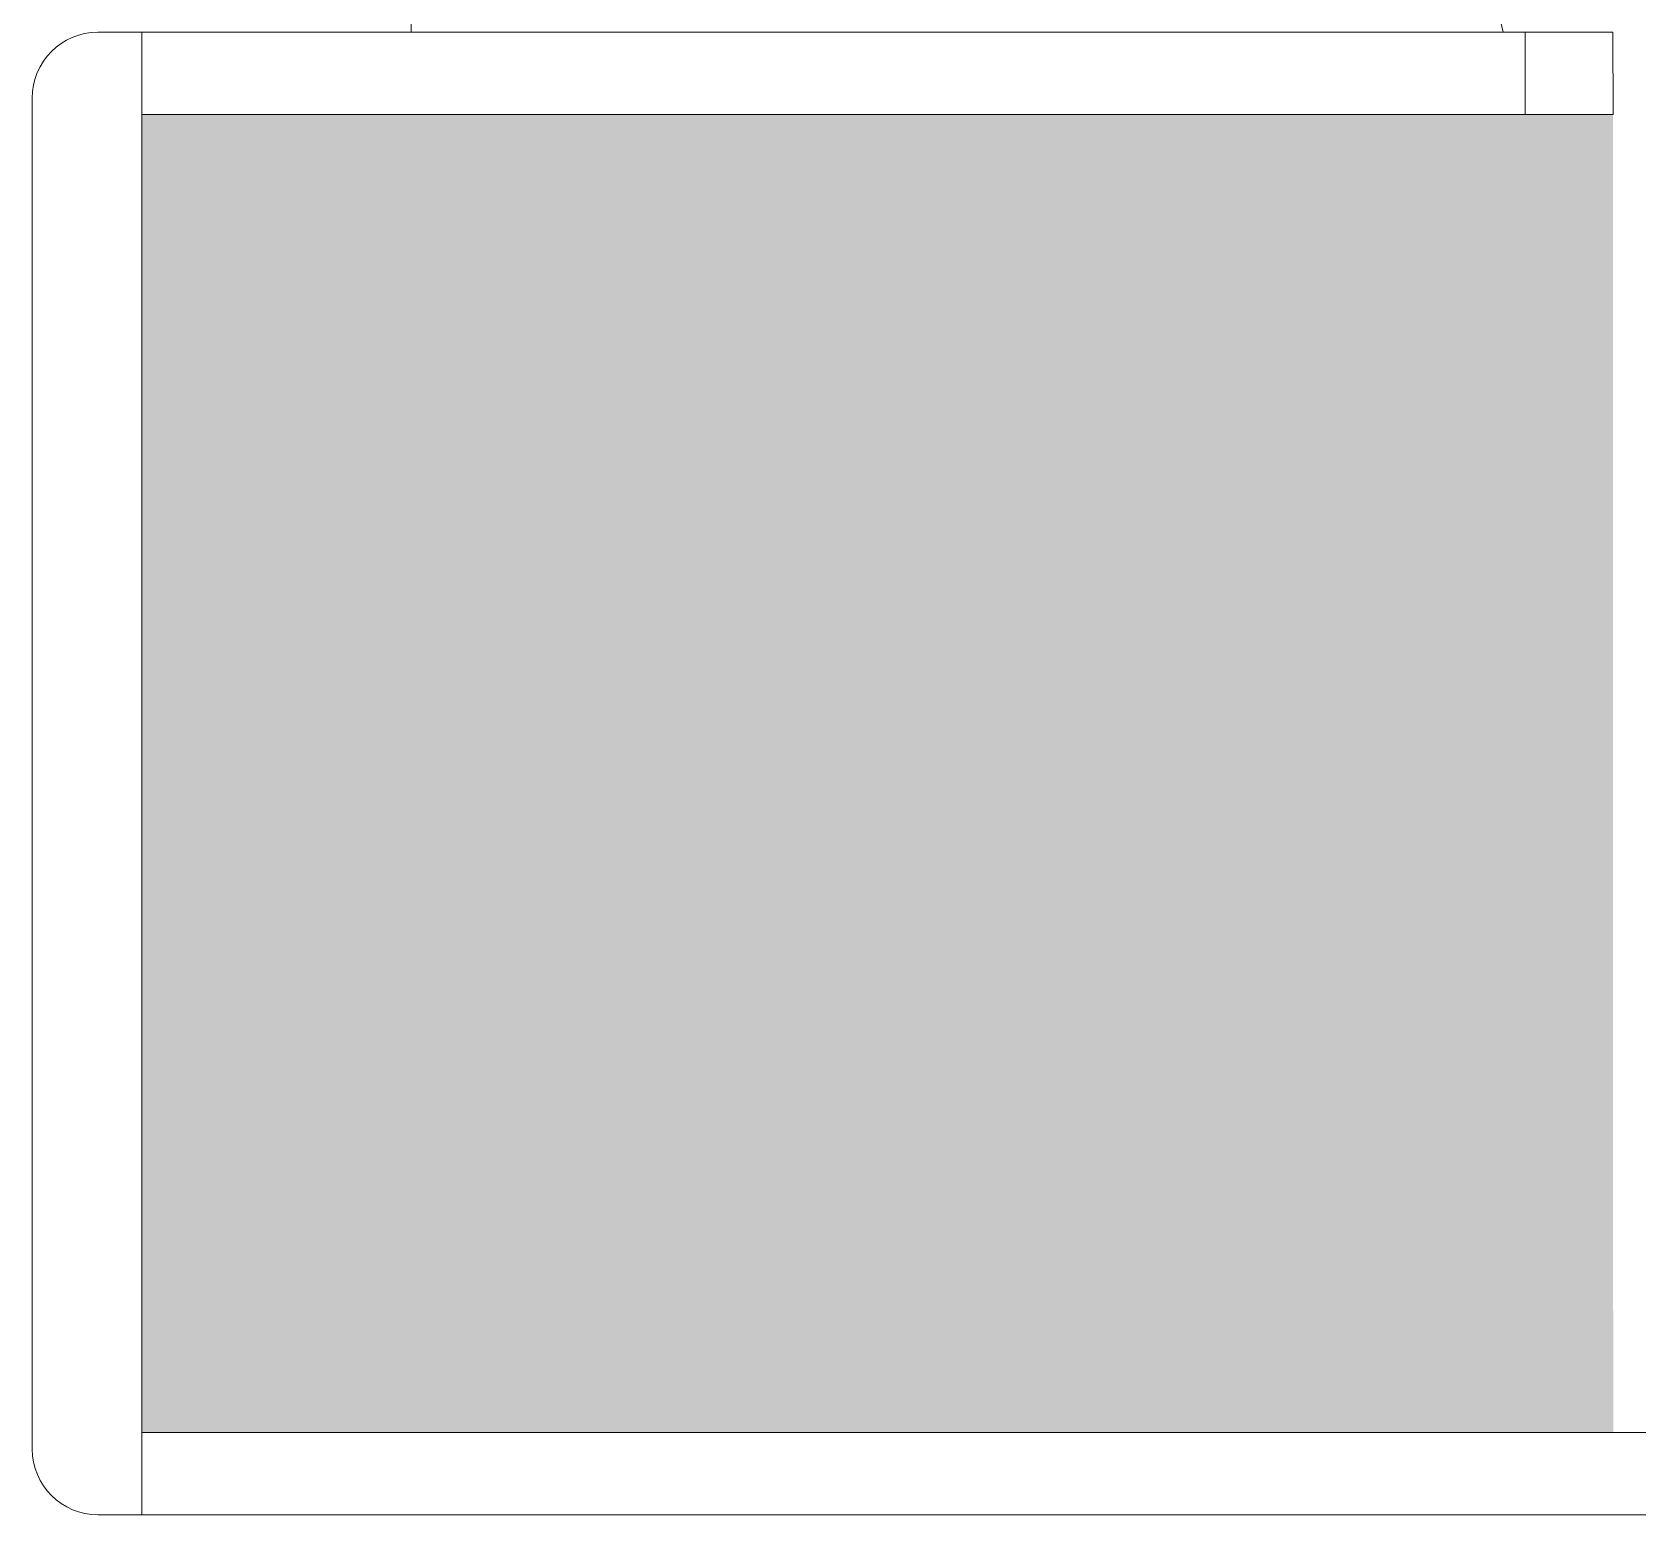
# Model space of a CAD drawing. Header units: centimetres. Extents: x 382474 to 805140, y 51501 to 135682.
# Drawn here: x 389374.7 to 389440.3, y 64830.4 to 64890.9 of the extents above; entities that cross this region are included whole.
import ezdxf

# ---------------------------------------------------------------- set-up
doc = ezdxf.new("R2010")
doc.units = ezdxf.units.CM
doc.layers.add('AR-FURNITURE', color=251, linetype='Continuous')

msp = doc.modelspace()

# ---------------------------------------------------------------- hatches: boundary and pattern name
at = {"layer": 'AR-FURNITURE', "lineweight": 15, "true_color": 0xafd9aa}
h = msp.add_hatch(color=9, dxfattribs=at)
h.dxf.hatch_style = 1
h.set_gradient(color1=(87, 87, 87), color2=(173, 173, 173), tint=1)
h.paths.add_polyline_path([(389439.261, 64833.76), (389439.254, 64887.535), (389379.202, 64887.529), (389379.209, 64833.753)])
h = msp.add_hatch(color=9, dxfattribs=at)
h.dxf.hatch_style = 1
h.set_gradient(color1=(87, 87, 87), color2=(173, 173, 173), tint=1)
h.paths.add_polyline_path([(389439.261, 64833.76), (389439.254, 64887.535), (389379.202, 64887.529), (389379.209, 64833.753)])
h = msp.add_hatch(color=9, dxfattribs=at)
h.dxf.hatch_style = 1
h.set_gradient(color1=(87, 87, 87), color2=(173, 173, 173), tint=1)
h.paths.add_polyline_path([(389439.261, 64833.76), (389439.254, 64887.535), (389379.202, 64887.529), (389379.209, 64833.753)])
h = msp.add_hatch(color=9, dxfattribs=at)
h.dxf.hatch_style = 1
h.set_gradient(color1=(87, 87, 87), color2=(173, 173, 173), tint=1)
h.paths.add_polyline_path([(389439.261, 64833.76), (389439.254, 64887.535), (389379.202, 64887.529), (389379.209, 64833.753)])
h = msp.add_hatch(color=9, dxfattribs=at)
h.dxf.hatch_style = 1
h.set_gradient(color1=(87, 87, 87), color2=(173, 173, 173), tint=1)
h.paths.add_polyline_path([(389439.261, 64833.76), (389439.254, 64887.535), (389379.202, 64887.529), (389379.209, 64833.753)])
h = msp.add_hatch(color=9, dxfattribs=at)
h.dxf.hatch_style = 1
h.set_gradient(color1=(87, 87, 87), color2=(173, 173, 173), tint=1)
h.paths.add_polyline_path([(389439.261, 64833.76), (389439.254, 64887.535), (389379.202, 64887.529), (389379.209, 64833.753)])
h = msp.add_hatch(color=9, dxfattribs=at)
h.dxf.hatch_style = 1
h.set_gradient(color1=(87, 87, 87), color2=(173, 173, 173), tint=1)
h.paths.add_polyline_path([(389439.261, 64833.76), (389439.254, 64887.535), (389379.202, 64887.529), (389379.209, 64833.753)])
h = msp.add_hatch(color=9, dxfattribs=at)
h.dxf.hatch_style = 1
h.set_gradient(color1=(87, 87, 87), color2=(173, 173, 173), tint=1)
h.paths.add_polyline_path([(389439.261, 64833.76), (389439.254, 64887.535), (389379.202, 64887.529), (389379.209, 64833.753)])
h = msp.add_hatch(color=9, dxfattribs=at)
h.dxf.hatch_style = 1
h.set_gradient(color1=(87, 87, 87), color2=(173, 173, 173), tint=1)
h.paths.add_polyline_path([(389439.261, 64833.76), (389439.254, 64887.535), (389379.202, 64887.529), (389379.209, 64833.753)])
h = msp.add_hatch(color=9, dxfattribs=at)
h.dxf.hatch_style = 1
h.set_gradient(color1=(87, 87, 87), color2=(173, 173, 173), tint=1)
h.paths.add_polyline_path([(389439.261, 64833.76), (389439.254, 64887.535), (389379.202, 64887.529), (389379.209, 64833.753)])
h = msp.add_hatch(color=9, dxfattribs=at)
h.dxf.hatch_style = 1
h.set_gradient(color1=(87, 87, 87), color2=(173, 173, 173), tint=1)
h.paths.add_polyline_path([(389439.261, 64833.76), (389439.254, 64887.535), (389379.202, 64887.529), (389379.209, 64833.753)])
h = msp.add_hatch(color=9, dxfattribs=at)
h.dxf.hatch_style = 1
h.set_gradient(color1=(87, 87, 87), color2=(173, 173, 173), tint=1)
h.paths.add_polyline_path([(389439.261, 64833.76), (389439.254, 64887.535), (389379.202, 64887.529), (389379.209, 64833.753)])

# ---------------------------------------------------------------- linework, layer by layer
at = {"layer": 'AR-FURNITURE', "color": 9, "lineweight": 15, "true_color": 0xafd9aa}
for p, q in [((389420.482, 64950.383), (389434.776, 64890.893)), ((389420.482, 64950.383), (389434.776, 64890.893)), ((389420.482, 64950.383), (389434.776, 64890.893)), ((389420.482, 64950.383), (389434.776, 64890.893)), ((389420.482, 64950.383), (389434.776, 64890.893)), ((389420.482, 64950.383), (389434.776, 64890.893)), ((389420.482, 64950.383), (389434.776, 64890.893)), ((389420.482, 64950.383), (389434.776, 64890.893)), ((389420.482, 64950.383), (389434.776, 64890.893)), ((389420.482, 64950.383), (389434.776, 64890.893)), ((389420.482, 64950.383), (389434.776, 64890.893)), ((389420.482, 64950.383), (389434.776, 64890.893)), ((389390.194, 64948.588), (389390.201, 64890.887)), ((389390.194, 64948.588), (389390.201, 64890.887)), ((389390.194, 64948.588), (389390.201, 64890.887)), ((389390.194, 64948.588), (389390.201, 64890.887)), ((389390.194, 64948.588), (389390.201, 64890.887)), ((389390.194, 64948.588), (389390.201, 64890.887)), ((389390.194, 64948.588), (389390.201, 64890.887)), ((389390.194, 64948.588), (389390.201, 64890.887)), ((389390.194, 64948.588), (389390.201, 64890.887)), ((389390.194, 64948.588), (389390.201, 64890.887)), ((389390.194, 64948.588), (389390.201, 64890.887)), ((389390.194, 64948.588), (389390.201, 64890.887)), ((389377.41, 64890.887), (389439.253, 64890.893)), ((389377.41, 64890.887), (389439.253, 64890.893)), ((389377.41, 64890.887), (389439.253, 64890.893)), ((389377.41, 64890.887), (389439.253, 64890.893)), ((389377.41, 64890.887), (389439.253, 64890.893)), ((389377.41, 64890.887), (389439.253, 64890.893)), ((389377.41, 64890.887), (389439.253, 64890.893)), ((389377.41, 64890.887), (389439.253, 64890.893)), ((389377.41, 64890.887), (389439.253, 64890.893)), ((389377.41, 64890.887), (389439.253, 64890.893)), ((389377.41, 64890.887), (389439.253, 64890.893)), ((389377.41, 64890.887), (389439.253, 64890.893)), ((389379.201, 64890.887), (389379.209, 64830.395)), ((389379.202, 64887.529), (389379.201, 64890.887)), ((389379.201, 64890.887), (389379.209, 64830.395)), ((389379.202, 64887.529), (389379.201, 64890.887)), ((389379.201, 64890.887), (389379.209, 64830.395)), ((389379.202, 64887.529), (389379.201, 64890.887)), ((389379.201, 64890.887), (389379.209, 64830.395)), ((389379.202, 64887.529), (389379.201, 64890.887)), ((389379.201, 64890.887), (389379.209, 64830.395)), ((389379.202, 64887.529), (389379.201, 64890.887)), ((389379.201, 64890.887), (389379.209, 64830.395)), ((389379.202, 64887.529), (389379.201, 64890.887)), ((389379.201, 64890.887), (389379.209, 64830.395)), ((389379.202, 64887.529), (389379.201, 64890.887)), ((389379.201, 64890.887), (389379.209, 64830.395)), ((389379.202, 64887.529), (389379.201, 64890.887)), ((389379.201, 64890.887), (389379.209, 64830.395)), ((389379.202, 64887.529), (389379.201, 64890.887)), ((389379.201, 64890.887), (389379.209, 64830.395)), ((389379.202, 64887.529), (389379.201, 64890.887)), ((389379.201, 64890.887), (389379.209, 64830.395)), ((389379.202, 64887.529), (389379.201, 64890.887)), ((389379.201, 64890.887), (389379.209, 64830.395)), ((389379.202, 64887.529), (389379.201, 64890.887)), ((389439.253, 64890.893), (389435.671, 64890.893)), ((389435.671, 64890.893), (389435.672, 64887.535)), ((389439.253, 64890.893), (389435.671, 64890.893)), ((389435.671, 64890.893), (389435.672, 64887.535)), ((389439.253, 64890.893), (389435.671, 64890.893)), ((389435.671, 64890.893), (389435.672, 64887.535)), ((389439.253, 64890.893), (389435.671, 64890.893)), ((389435.671, 64890.893), (389435.672, 64887.535)), ((389439.253, 64890.893), (389435.671, 64890.893)), ((389435.671, 64890.893), (389435.672, 64887.535)), ((389439.253, 64890.893), (389435.671, 64890.893)), ((389435.671, 64890.893), (389435.672, 64887.535)), ((389439.253, 64890.893), (389435.671, 64890.893)), ((389435.671, 64890.893), (389435.672, 64887.535)), ((389439.253, 64890.893), (389435.671, 64890.893)), ((389435.671, 64890.893), (389435.672, 64887.535)), ((389439.253, 64890.893), (389435.671, 64890.893)), ((389435.671, 64890.893), (389435.672, 64887.535)), ((389439.253, 64890.893), (389435.671, 64890.893)), ((389435.671, 64890.893), (389435.672, 64887.535)), ((389439.253, 64890.893), (389435.671, 64890.893)), ((389435.671, 64890.893), (389435.672, 64887.535)), ((389439.253, 64890.893), (389435.671, 64890.893)), ((389435.671, 64890.893), (389435.672, 64887.535)), ((389439.253, 64890.893), (389439.254, 64887.535)), ((389439.254, 64887.535), (389439.253, 64890.893)), ((389439.253, 64890.893), (389439.254, 64887.535)), ((389439.254, 64887.535), (389439.253, 64890.893)), ((389439.253, 64890.893), (389439.254, 64887.535)), ((389439.254, 64887.535), (389439.253, 64890.893)), ((389439.253, 64890.893), (389439.254, 64887.535)), ((389439.254, 64887.535), (389439.253, 64890.893)), ((389439.253, 64890.893), (389439.254, 64887.535)), ((389439.254, 64887.535), (389439.253, 64890.893)), ((389439.253, 64890.893), (389439.254, 64887.535)), ((389439.254, 64887.535), (389439.253, 64890.893)), ((389439.253, 64890.893), (389439.254, 64887.535)), ((389439.254, 64887.535), (389439.253, 64890.893)), ((389439.253, 64890.893), (389439.254, 64887.535)), ((389439.254, 64887.535), (389439.253, 64890.893)), ((389439.253, 64890.893), (389439.254, 64887.535)), ((389439.254, 64887.535), (389439.253, 64890.893)), ((389439.253, 64890.893), (389439.254, 64887.535)), ((389439.254, 64887.535), (389439.253, 64890.893)), ((389439.253, 64890.893), (389439.254, 64887.535)), ((389439.254, 64887.535), (389439.253, 64890.893)), ((389439.253, 64890.893), (389439.254, 64887.535)), ((389439.254, 64887.535), (389439.253, 64890.893)), ((389374.724, 64888.2), (389374.731, 64833.081)), ((389374.724, 64888.2), (389374.731, 64833.081)), ((389374.724, 64888.2), (389374.731, 64833.081)), ((389374.724, 64888.2), (389374.731, 64833.081)), ((389374.724, 64888.2), (389374.731, 64833.081)), ((389374.724, 64888.2), (389374.731, 64833.081)), ((389374.724, 64888.2), (389374.731, 64833.081)), ((389374.724, 64888.2), (389374.731, 64833.081)), ((389374.724, 64888.2), (389374.731, 64833.081)), ((389374.724, 64888.2), (389374.731, 64833.081)), ((389374.724, 64888.2), (389374.731, 64833.081)), ((389374.724, 64888.2), (389374.731, 64833.081)), ((389379.202, 64887.529), (389439.254, 64887.535)), ((389439.254, 64887.535), (389379.202, 64887.529)), ((389379.202, 64887.529), (389439.254, 64887.535)), ((389439.254, 64887.535), (389379.202, 64887.529)), ((389379.202, 64887.529), (389439.254, 64887.535)), ((389439.254, 64887.535), (389379.202, 64887.529)), ((389379.202, 64887.529), (389439.254, 64887.535)), ((389439.254, 64887.535), (389379.202, 64887.529)), ((389379.202, 64887.529), (389439.254, 64887.535)), ((389439.254, 64887.535), (389379.202, 64887.529)), ((389379.202, 64887.529), (389439.254, 64887.535)), ((389439.254, 64887.535), (389379.202, 64887.529)), ((389379.202, 64887.529), (389439.254, 64887.535)), ((389439.254, 64887.535), (389379.202, 64887.529)), ((389379.202, 64887.529), (389439.254, 64887.535)), ((389439.254, 64887.535), (389379.202, 64887.529)), ((389379.202, 64887.529), (389439.254, 64887.535)), ((389439.254, 64887.535), (389379.202, 64887.529)), ((389379.202, 64887.529), (389439.254, 64887.535)), ((389439.254, 64887.535), (389379.202, 64887.529)), ((389379.202, 64887.529), (389439.254, 64887.535)), ((389439.254, 64887.535), (389379.202, 64887.529)), ((389379.202, 64887.529), (389439.254, 64887.535)), ((389439.254, 64887.535), (389379.202, 64887.529)), ((389435.672, 64887.535), (389439.254, 64887.535)), ((389435.672, 64887.535), (389439.254, 64887.535)), ((389435.672, 64887.535), (389439.254, 64887.535)), ((389435.672, 64887.535), (389439.254, 64887.535)), ((389435.672, 64887.535), (389439.254, 64887.535)), ((389435.672, 64887.535), (389439.254, 64887.535)), ((389435.672, 64887.535), (389439.254, 64887.535)), ((389435.672, 64887.535), (389439.254, 64887.535)), ((389435.672, 64887.535), (389439.254, 64887.535)), ((389435.672, 64887.535), (389439.254, 64887.535)), ((389435.672, 64887.535), (389439.254, 64887.535)), ((389435.672, 64887.535), (389439.254, 64887.535)), ((389379.209, 64833.753), (389551.677, 64833.774)), ((389379.209, 64833.753), (389551.677, 64833.774)), ((389379.209, 64833.753), (389551.677, 64833.774)), ((389379.209, 64833.753), (389551.677, 64833.774)), ((389379.209, 64833.753), (389551.677, 64833.774)), ((389379.209, 64833.753), (389551.677, 64833.774)), ((389379.209, 64833.753), (389551.677, 64833.774)), ((389379.209, 64833.753), (389551.677, 64833.774)), ((389379.209, 64833.753), (389551.677, 64833.774)), ((389379.209, 64833.753), (389551.677, 64833.774)), ((389379.209, 64833.753), (389551.677, 64833.774)), ((389379.209, 64833.753), (389551.677, 64833.774)), ((389552.469, 64830.415), (389377.418, 64830.395)), ((389552.469, 64830.415), (389377.418, 64830.395)), ((389552.469, 64830.415), (389377.418, 64830.395)), ((389552.469, 64830.415), (389377.418, 64830.395)), ((389552.469, 64830.415), (389377.418, 64830.395)), ((389552.469, 64830.415), (389377.418, 64830.395)), ((389552.469, 64830.415), (389377.418, 64830.395)), ((389552.469, 64830.415), (389377.418, 64830.395)), ((389552.469, 64830.415), (389377.418, 64830.395)), ((389552.469, 64830.415), (389377.418, 64830.395)), ((389552.469, 64830.415), (389377.418, 64830.395)), ((389552.469, 64830.415), (389377.418, 64830.395))]:
    msp.add_line(p, q, dxfattribs=at)
for centre, start, end in [((389377.411, 64888.201), 90.00714, 180.00714), ((389377.411, 64888.201), 90.00714, 180.00714), ((389377.411, 64888.201), 90.00714, 180.00714), ((389377.411, 64888.201), 90.00714, 180.00714), ((389377.411, 64888.201), 90.00714, 180.00714), ((389377.411, 64888.201), 90.00714, 180.00714), ((389377.411, 64888.201), 90.00714, 180.00714), ((389377.411, 64888.201), 90.00714, 180.00714), ((389377.411, 64888.201), 90.00714, 180.00714), ((389377.411, 64888.201), 90.00714, 180.00714), ((389377.411, 64888.201), 90.00714, 180.00714), ((389377.411, 64888.201), 90.00714, 180.00714), ((389377.418, 64833.082), 180.00714, 270.00714), ((389377.418, 64833.082), 180.00714, 270.00714), ((389377.418, 64833.082), 180.00714, 270.00714), ((389377.418, 64833.082), 180.00714, 270.00714), ((389377.418, 64833.082), 180.00714, 270.00714), ((389377.418, 64833.082), 180.00714, 270.00714), ((389377.418, 64833.082), 180.00714, 270.00714), ((389377.418, 64833.082), 180.00714, 270.00714), ((389377.418, 64833.082), 180.00714, 270.00714), ((389377.418, 64833.082), 180.00714, 270.00714), ((389377.418, 64833.082), 180.00714, 270.00714), ((389377.418, 64833.082), 180.00714, 270.00714)]:
    msp.add_arc(centre, 2.687, start, end, dxfattribs=at)

doc.saveas('drawing.dxf')
